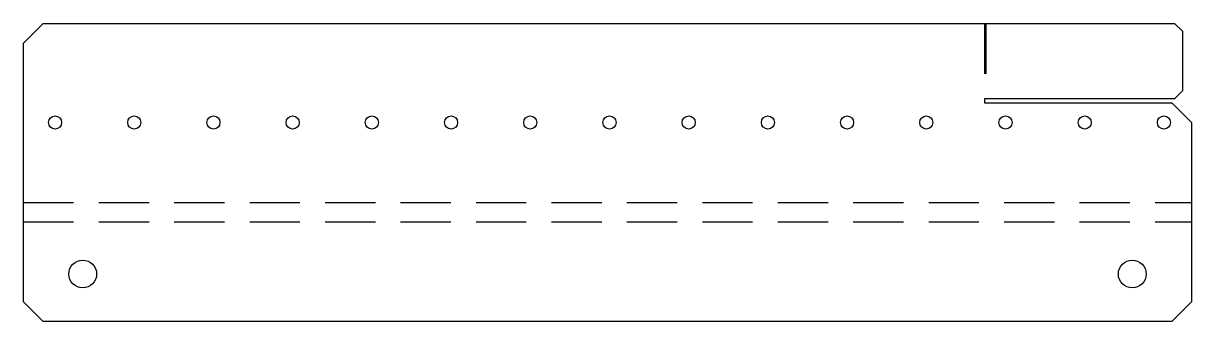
# Model space of a CAD drawing. Extents: x 0 to 295, y 0 to 75.
import ezdxf

# ---------------------------------------------------------------- set-up
doc = ezdxf.new("R2010")
doc.units = 0
doc.header["$MEASUREMENT"] = 0
doc.linetypes.add('DASHED', pattern=[19.05, 12.7, -6.35])
doc.layers.get('0').update_dxf_attribs({"linetype": 'CONTINUOUS'})

msp = doc.modelspace()

# ---------------------------------------------------------------- linework, layer by layer
for p, q in [((0, 70.2), (5, 75.2)), ((5, 75.2), (290.66, 75.2)), ((290.66, 75.2), (292.66, 73.2)), ((292.66, 73.2), (292.66, 58.2)), ((0, 5), (0, 70.2)), ((290.66, 56.2), (242.66, 56.2)), ((242.66, 56.2), (242.66, 55.2)), ((292.66, 58.2), (290.66, 56.2)), ((242.66, 55.2), (290, 55.2)), ((290, 55.2), (295, 50.2)), ((295, 50.2), (295, 5)), ((5, 0), (0, 5)), ((295, 5), (290, 0)), ((290, 0), (5, 0))]:
    msp.add_line(p, q)
at = {"linetype": 'DASHED'}
for p, q in [((242.66, 75.2), (242.66, 56.2)), ((243, 75.2), (243, 56.2)), ((0, 30), (295, 30)), ((0, 25.2), (295, 25.2))]:
    msp.add_line(p, q, dxfattribs=at)
for centre, radius in [((8, 50.2), 1.65), ((28, 50.2), 1.65), ((48, 50.2), 1.65), ((68, 50.2), 1.65), ((88, 50.2), 1.65), ((108, 50.2), 1.65), ((128, 50.2), 1.65), ((148, 50.2), 1.65), ((168, 50.2), 1.65), ((188, 50.2), 1.65), ((208, 50.2), 1.65), ((228, 50.2), 1.65), ((248, 50.2), 1.65), ((268, 50.2), 1.65), ((288, 50.2), 1.65), ((15, 12), 3.5), ((280, 12), 3.5)]:
    msp.add_circle(centre, radius)

doc.saveas('drawing.dxf')
